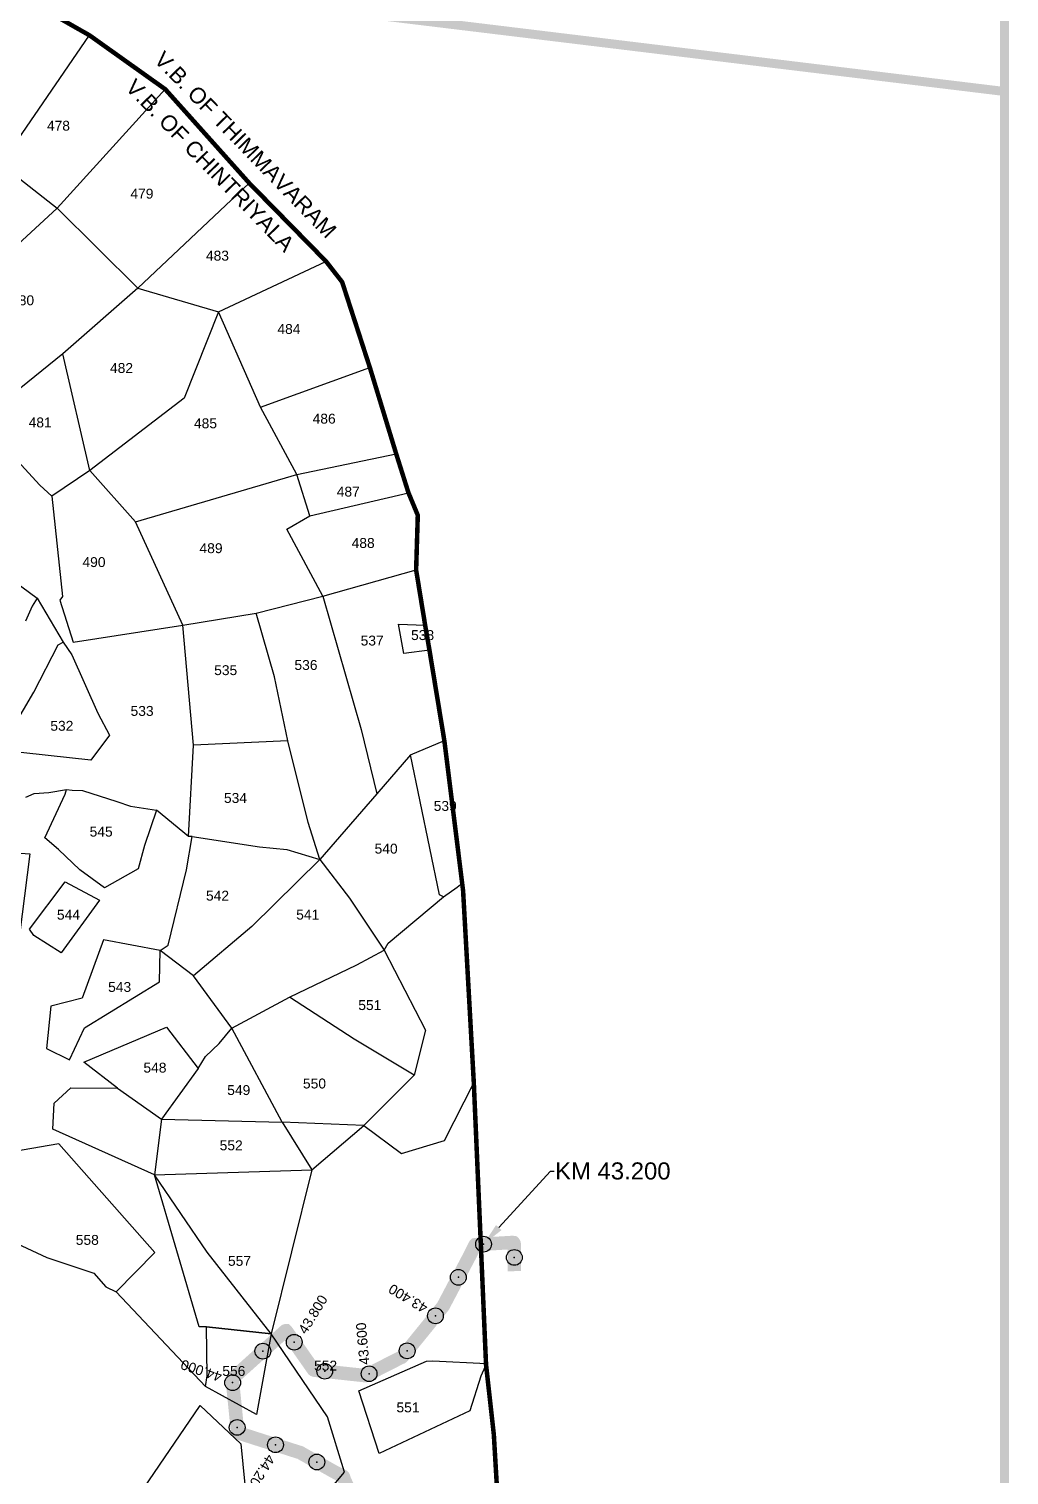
# Model space of a CAD drawing. Header units: millimetres. Extents: x 379815 to 388846, y 1837463 to 1848297.
# Drawn here: x 386550 to 388728, y 1841441 to 1844655 of the extents above; entities that cross this region are included whole.
import ezdxf
from ezdxf import colors
from ezdxf.entities.mleader import LeaderData, LeaderLine
from ezdxf.enums import TextEntityAlignment as Align
from ezdxf.math import Vec2, Vec3

# ---------------------------------------------------------------- set-up
doc = ezdxf.new("R2010")
doc.units = ezdxf.units.MM
doc.header["$PDMODE"] = 32
doc.header["$PDSIZE"] = 35
for name, color, linetype in [('BND', 6, 'Continuous'), ('DIMENSION', 1, 'Continuous'), ('FRL', 3, 'Continuous'), ('Plot', 2, 'Continuous'), ('points', 161, 'Continuous'), ('ROADS', 50, 'Continuous'), ('TEXT', 7, 'Continuous')]:
    doc.layers.add(name, color=color, linetype=linetype)
doc.styles.get("Standard").update_dxf_attribs({"font": 'arial.ttf'})

# ---------------------------------------------------------------- blocks, each defined once
blk = doc.blocks.new('CHITT')
at = {"layer": 'BND', "lineweight": 30, "const_width": 10}
blk.add_lwpolyline([(1540.6, 1485.7), (1642.9, 1427.5), (1811.4, 1307.5), (1997.7, 1099.2), (2168.5, 925.1), (2204.4, 879.1), (2265.9, 689.3), (2324.5, 497.2), (2351.8, 410.6), (2372.5, 360.7), (2368.8, 239.1), (2388.9, 116.1), (2398.4, 61), (2431.5, -140.2), (2473.2, -474.1), (2497, -901), (2524.2, -1527.7), (2541.5, -1683), (2575.4, -2259.5)], dxfattribs=at)
at = {"layer": 'Plot', "color": 0}
for points in [[(1069, 1447.5), (1161.4, 1364.7), (1201.6, 1319.8), (1295.8, 1234.1), (1367.7, 1180.6), (1446.9, 1141.1), (1571, 1043.4), (1750.6, 865.2), (1583.9, 719.6), (1400.3, 571), (1532.8, 427.6), (1559, 402.9), (1582.6, 179.9), (1577.2, 171.6), (1606.6, 78.5), (1850.5, 116.6), (2013.6, 143.1), (2161.8, 180.9), (2368.8, 239.1)], [(1446.9, 1141.1), (1642.9, 1427.5)], [(1571, 1043.4), (1811.4, 1307.5)], [(1750.6, 865.2), (1997.7, 1099.2)], [(1400.3, 571), (1331.1, 700.6), (1404.9, 890.8), (1571, 1043.4)], [(2104, 451.4), (2023.3, 600.9), (1929.4, 813.1), (2168.5, 925.1)], [(1750.6, 865.2), (1929.4, 813.1), (1853.5, 620.6), (1643.4, 460.2), (1559, 402.9)], [(2252.3, -995.5), (2070.8, -988.4), (1959, -779.5), (1873.7, -662.8), (1800.2, -606.5), (1673.7, -582.9), (1626.6, -712.4), (1556.9, -730.5), (1547.6, -824.2), (1598.7, -849.4), (1632.1, -778.8), (1798.5, -676.6), (1800.2, -606.5), (1817.9, -595.1), (1858.8, -427.2), (1871.4, -353.3), (1863.3, -353.2), (1873.9, -150.7), (1850.5, 116.6), (1745.1, 346), (1643.4, 460.2), (1583.9, 719.6)], [(2023.3, 600.9), (2265.9, 689.3)], [(1745.1, 346), (2104, 451.4), (2324.5, 497.2)], [(2132.8, 359.2), (2104, 451.4)], [(2161.8, 180.9), (2081.2, 329.7), (2132.8, 359.2), (2351.8, 410.6)], [(1180.8, 216.2), (1288, 277.2), (1371.6, 308.8), (1426.9, 249.9), (1526.6, 176.3), (1584.3, 78.6)], [(1526.6, 176.3), (1515.4, 158.8), (1500.9, 125)], [(1501.5, -265.8), (1520.1, -258.1), (1552.6, -255.5), (1591.6, -248.7), (1604.3, -250.5), (1627.4, -251.3), (1703.7, -275.2), (1734.2, -285.7), (1791.6, -294.6), (1765.4, -373.5), (1751.1, -425.1), (1676.4, -467.2), (1621.2, -427.1), (1574.1, -382.5), (1543.3, -356), (1588.6, -259.6), (1591.6, -248.7)], [(2161.8, 180.9), (2246.6, -115.2), (2281.7, -258.6)], [(1871.4, -353.3), (2020.5, -376.4), (2081.8, -382.3), (2154.5, -404.4), (2129, -322.2), (2083.9, -140.4), (2054, 1.5), (2013.6, 143.1)], [(2398.4, 61), (2341.8, 53.6), (2329.4, 118.5), (2388.9, 116.1)], [(1449.5, -162.3), (1455.5, -141.2), (1519.5, -32.3), (1573.1, 72.8), (1584.3, 78.6), (1603.8, 50.4), (1661.3, -78.9), (1687.7, -128), (1645.9, -183.7), (1449.5, -162.3)], [(2083.9, -140.4), (1873.9, -150.7)], [(2429.8, -487.2), (2421.1, -483.3), (2356.1, -171.7), (2431.5, -140.2)], [(2356.1, -171.7), (2281.7, -258.6), (2154.5, -404.4), (2220.8, -490.4), (2297.9, -606.2)], [(1863.3, -353.2), (1791.6, -294.6)], [(1424.5, -385.9), (1510.1, -391.9), (1481.1, -619.1), (1369.8, -559.7), (1348.2, -544.9), (1406.1, -422), (1424.5, -385.9)], [(2154.5, -404.4), (2003.6, -553.1), (1873.7, -662.8)], [(1588.7, -454.1), (1665.1, -494.5), (1580, -612), (1518.9, -573.3), (1509.3, -559.5), (1588.7, -454.1)], [(2297.9, -606.2), (2307, -590.5), (2429.8, -487.2), (2459.9, -465.6), (2471.1, -457.1)], [(1884.6, -868.9), (1900.4, -842.6), (1931.3, -813.6), (1959, -779.5), (2087.2, -710.8), (2237, -638.5), (2297.9, -606.2), (2389.8, -784), (2364.4, -883.9), (2252.3, -995.5)], [(2364.4, -883.9), (2231.2, -803.8), (2087.2, -710.8)], [(1705.2, -912.7), (1630.4, -854.8), (1813.9, -777.2), (1884.6, -868.9), (1803.1, -981.9), (2070.8, -988.4), (2137, -1094.2), (2252.3, -995.5), (2336.1, -1058.2), (2431.8, -1029.2), (2497, -901)], [(1900.4, -1575.7), (1904.3, -1552.5), (1902.8, -1442.9), (2047, -1458.7), (1904.6, -1277.3), (1787.6, -1105.2), (1561.6, -1003.5), (1564.3, -945.8), (1601.5, -912.2), (1705.2, -912.7), (1803.1, -981.9), (1787.6, -1105.2), (2137, -1094.2), (2047, -1458.7), (1902.8, -1442.9), (1886.3, -1443.3), (1787.6, -1105.2)], [(1660.5, -2194.4), (1792.8, -2006.6), (1707.8, -1883.5), (1889.2, -1618), (1979.4, -1703.4), (1993.6, -1846.3), (2122.2, -1870.4), (2209.7, -1766.2), (2172.1, -1643.6), (2047, -1458.7), (2013.9, -1638.4), (1900.4, -1575.7), (1702.3, -1365.1), (1788.3, -1278.2), (1575.1, -1036.8), (1286.6, -1085.9), (1274.1, -1168.9), (1305.8, -1186.8), (1346.2, -1194.8), (1548, -1289.3), (1652.9, -1324.2), (1679.2, -1354.5), (1702.3, -1365.1)], [(2241.5, -1585.3), (2391.5, -1519.6), (2406.1, -1519), (2525.5, -1524.7), (2512.5, -1552.9), (2488.2, -1630.1), (2286.6, -1724.8), (2241.5, -1585.3)]]:
    blk.add_lwpolyline(points, dxfattribs=at)
at = {"layer": 'DIMENSION', "color": 0}
for s, p in [('478', (1573.9, 1226.5)), ('479', (1759.4, 1075.5)), ('483', (1927.3, 937.7)), ('480', (1494.2, 838.5)), ('484', (2086.1, 774.7)), ('482', (1714.1, 688)), ('486', (2164.4, 575.4)), ('481', (1533.3, 567)), ('485', (1900.7, 565)), ('487', (2218, 413.2)), ('489', (1913, 287.5)), ('488', (2251.1, 299.1)), ('490', (1652.9, 256.6)), ('538', (2383.2, 94.3)), ('537', (2271.1, 82.2)), ('536', (2124, 27.9)), ('535', (1945.6, 16.4)), ('533', (1759.8, -74.2)), ('532', (1581.5, -107.3)), ('534', (1967.4, -267.7)), ('539', (2433.5, -285.4)), ('545', (1668.8, -342.5)), ('540', (2302.1, -380.3)), ('542', (1927.4, -484.9)), ('544', (1596.2, -527.3)), ('541', (2127.9, -527)), ('543', (1709.9, -687.8)), ('551', (2265.9, -728.1)), ('548', (1788.4, -867.1)), ('550', (2142.9, -902.4)), ('549', (1974.6, -917)), ('552', (1957.8, -1039.8)), ('558', (1638, -1250)), ('557', (1976.3, -1296.6)), ('556', (1963.7, -1541.3)), ('552', (2167.6, -1529.4)), ('551', (2350.7, -1622.3))]:
    blk.add_text(s, height=22, dxfattribs=at).set_placement(p, align=Align.MIDDLE_CENTER)

msp = doc.modelspace()

# ---------------------------------------------------------------- hatches: boundary and pattern name
h = msp.add_hatch()
h.set_pattern_fill('DASH,_O', color=4, scale=20, angle=45)
h.set_pattern_definition([(45, (0, 0), (7e-15, 89.8025612), [63.5, -63.5])])
edge = h.paths.add_edge_path()
edge.add_spline(control_points=[(388718.2, 1839990.7), (388580.2, 1839963.3), (388267.3, 1839901), (387855.9, 1839801.7), (387475.2, 1839575.2), (387094.4, 1839473.5), (386684, 1839375.2), (386279.4, 1839179.1), (385788, 1839251.2), (385390.9, 1839342.9), (385017, 1839397.5), (384652.2, 1839331.6), (384230.5, 1839388.5), (383818.2, 1839598.3), (383335.6, 1839935.9), (382998, 1840537.8), (382398, 1840891), (382107.7, 1841490.9), (381881.2, 1842059.9), (381643.3, 1842668), (381608.6, 1843256.1), (381578.5, 1843897.5), (381439.4, 1844549.9), (381141.9, 1844872.6), (380984.5, 1845004.8)], knot_values=[681.550287, 681.550287, 681.550287, 681.550287, 1104.733733, 1640.486126, 1936.19225, 2424.815522, 2811.604508, 3206.373083, 3741.717331, 4239.921726, 4445.074723, 4866.973381, 5341.050655, 5688.570558, 6248.458721, 7081.488613, 7695.659292, 8262.875186, 9023.485752, 9553.884751, 10205.221495, 10769.52233, 11500.583355, 12112.559309, 12112.559309, 12112.559309, 12112.559309], degree=3, periodic=0)
edge.add_line((380984.5, 1845004.8), (380984.5, 1842124.7))
edge.add_spline(control_points=[(380984.5, 1842124.7), (381142.4, 1841791.7), (381458.8, 1841292.9), (381860.8, 1840714.9), (382152.8, 1840264.9), (382705.8, 1839874.2), (383315.3, 1839408.2), (383832.9, 1839015.9), (384264, 1838837), (384786.2, 1838854.7), (385466.3, 1838780.9), (386121.3, 1838714.7), (386738.2, 1838841.7), (387360.1, 1838940.9), (388053.6, 1839115.2), (388508, 1839191.7), (388718.2, 1839227.2)], knot_values=[593.47484, 593.47484, 593.47484, 593.47484, 1699.853064, 2353.104729, 2713.64595, 3295.736963, 4352.3737, 5035.357019, 5228.200674, 5739.632747, 6566.226218, 7299.515557, 7688.053722, 8448.093622, 9190.633385, 9830.162664, 9830.162664, 9830.162664, 9830.162664], degree=3, periodic=0)
edge.add_line((388718.2, 1839227.2), (388718.2, 1839990.7))
h.paths.add_polyline_path([(385414.9, 1838929.9), (386324, 1838985.6), (386316.4, 1839109.5), (385407.3, 1839053.7)], flags=24)
h.paths.add_polyline_path([(381236.7, 1842193.4), (381742.9, 1841436.3), (381846.1, 1841505.3), (381339.8, 1842262.4)], flags=24)

# ---------------------------------------------------------------- linework, layer by layer
at = {"const_width": 20}
msp.add_lwpolyline([(380984.7, 1848286.5), (388718.2, 1848286.5), (388718.2, 1837472.9), (380984.7, 1837472.9)], close=True, dxfattribs=at)
at = {"color": 4}
for points, knots in [([(380984.5, 1845004.8), (381141.9, 1844872.6), (381439.4, 1844549.9), (381578.5, 1843897.5), (381608.6, 1843256.1), (381643.3, 1842668), (381881.2, 1842059.9), (382107.7, 1841490.9), (382398, 1840891), (382998, 1840537.8), (383335.6, 1839935.9), (383818.2, 1839598.3), (384230.5, 1839388.5), (384652.2, 1839331.6), (385017, 1839397.5), (385390.9, 1839342.9), (385788, 1839251.2), (386279.4, 1839179.1), (386684, 1839375.2), (387094.4, 1839473.5), (387475.2, 1839575.2), (387855.9, 1839801.7), (388267.3, 1839901), (388580.2, 1839963.3), (388718.2, 1839990.7)], [681.550287, 681.550287, 681.550287, 681.550287, 1293.526241, 2024.587266, 2588.888101, 3240.224844, 3770.623844, 4531.23441, 5098.450304, 5712.620983, 6545.650875, 7105.539038, 7453.058941, 7927.136215, 8349.034872, 8554.18787, 9052.392265, 9587.736513, 9982.505087, 10369.294074, 10857.917346, 11153.62347, 11689.375862, 12112.559309, 12112.559309, 12112.559309, 12112.559309]), ([(380984.5, 1842124.7), (381142.4, 1841791.7), (381458.8, 1841292.9), (381860.8, 1840714.9), (382152.8, 1840264.9), (382705.8, 1839874.2), (383315.3, 1839408.2), (383832.9, 1839015.9), (384264, 1838837), (384786.2, 1838854.7), (385466.3, 1838780.9), (386121.3, 1838714.7), (386738.2, 1838841.7), (387360.1, 1838940.9), (388053.6, 1839115.2), (388508, 1839191.7), (388718.2, 1839227.2)], [593.47484, 593.47484, 593.47484, 593.47484, 1699.853064, 2353.104729, 2713.64595, 3295.736963, 4352.3737, 5035.357019, 5228.200674, 5739.632747, 6566.226218, 7299.515557, 7688.053722, 8448.093622, 9190.633385, 9830.162664, 9830.162664, 9830.162664, 9830.162664])]:
    msp.add_open_spline(points, degree=3, knots=knots, dxfattribs=at)
at = {"layer": 'FRL', "color": 84, "const_width": 30}
msp.add_lwpolyline([(387273, 1841381.3), (387251.2, 1841430.2), (387249.6, 1841435), (387248.9, 1841436.5), (387247, 1841438.4), (387228.4, 1841448), (387156.1, 1841488.7), (387153.2, 1841490.5), (387151.5, 1841491.1), (387147.2, 1841492.3), (387129, 1841498.2), (387071.8, 1841516.3), (387018.8, 1841533.3), (387016.3, 1841533.9), (387014.7, 1841534.5), (387014.1, 1841535), (387013.7, 1841535.6), (387013.6, 1841536.4), (387013.6, 1841537.3), (387013.6, 1841538), (387002, 1841652.8), (387002.1, 1841653.6), (387002.4, 1841654.5), (387002.9, 1841655.4), (387003.4, 1841656.1), (387004.1, 1841656.9), (387119.3, 1841760.6), (387119.9, 1841761.1), (387120.5, 1841761.3), (387121.1, 1841761.3), (387121.6, 1841761.3), (387122, 1841760.9), (387122.5, 1841760.4), (387182.3, 1841675), (387182.9, 1841674.6), (387183.4, 1841674.2), (387184.1, 1841673.9), (387295.6, 1841661.9), (387296.7, 1841661.9), (387297.8, 1841661.9), (387299.3, 1841662.5), (387308.5, 1841667.2), (387376.8, 1841702), (387377.9, 1841702.4), (387379.1, 1841703.2), (387380.4, 1841704.3), (387440.3, 1841778), (387466.9, 1841811.5), (387467.9, 1841812.6), (387469, 1841814.1), (387470.6, 1841816.2), (387528.3, 1841925.8), (387541.2, 1841951.5), (387541.6, 1841952.1), (387542.2, 1841952.7), (387542.8, 1841952.8), (387544.6, 1841953), (387624.7, 1841957.7), (387626.8, 1841957.4), (387627.6, 1841956.5), (387628.2, 1841955.2), (387628.8, 1841951.9), (387628.6, 1841900.2), (387628.7, 1841893.9)], dxfattribs=at)
at = {"layer": 'points'}
for p in [(387560.4, 1841953.9), (387628.7, 1841924.4), (387504.3, 1841880.3), (387453.4, 1841794.6), (387139.6, 1841736), (387069.9, 1841716.1), (387390.6, 1841716.8), (387207.4, 1841671.4), (387306, 1841665.9), (387002.7, 1841646.1), (387012.7, 1841546.6), (387098, 1841508), (387189.8, 1841469.7)]:
    msp.add_point(p, dxfattribs=at)
at = {"layer": 'ROADS', "color": 40, "const_width": 20}
msp.add_lwpolyline([(385525.7, 1844885.1), (386255.5, 1844828.4), (387082.1, 1844714.7), (388718.2, 1844516)], dxfattribs=at)

# ---------------------------------------------------------------- block references
msp.add_blockref('CHITT', (385041.7, 1843213.4))

# ---------------------------------------------------------------- texts
at = {"layer": 'points', "color": 1}
for s, rotation, p in [('43.800', 58.5132, (387165.9, 1841752)), ('43.400', 148.8629, (387438.5, 1841818.2)), ('43.600', 95.1039, (387306.8, 1841686.9)), ('44.000', 161.3946, (386981.2, 1841668.1)), ('44.200', 238.4106, (387079.6, 1841488.9))]:
    msp.add_text(s, height=22, rotation=rotation, dxfattribs=at).set_placement(p)
at = {"layer": 'TEXT', "color": 6}
for s, p in [('V.B. OF THIMMAVARAM', (386825.9, 1844584.4)), ('V.B. OF CHINTRIYALA', (386762.3, 1844522.9))]:
    msp.add_text(s, height=35, rotation=314.123, dxfattribs=at).set_placement(p)

# ---------------------------------------------------------------- leaders
at = {"layer": 'TEXT', "color": 5}
ml = msp.add_multileader_mtext('Standard', dxfattribs=at)
ml.set_content('KM 43.200', color=5)
ml.set_leader_properties()
ml.build(insert=Vec2(0, 0))
ml.multileader.update_dxf_attribs({"arrow_head_size": 50})
ctx = ml.context
ctx.base_point, ctx.char_height, ctx.arrow_head_size, ctx.plane_origin = Vec3(387717.3, 1842116.3), 38, 50, Vec3(388020.7, 1841926.5)
notes = []
notes.append((ctx, [(0, (1, 1, 0), (387709.3, 1842116.3), (1, 0), 8, [(0, [(387560.4, 1841953.9)], 0, [])])]))
ctx.mtext.insert, ctx.mtext.flow_direction = Vec3(387719.3, 1842135.7), 5
for ctx, leaders in notes:
    for number, flags, end, landing, length, lines in leaders:
        leader = LeaderData()
        leader.index, (leader.has_last_leader_line, leader.has_dogleg_vector, leader.attachment_direction) = number, flags
        leader.last_leader_point, leader.dogleg_vector, leader.dogleg_length = Vec3(end), Vec3(landing), length
        for number, points, colour, breaks in lines:
            line = LeaderLine()
            line.index, line.vertices, line.color, line.breaks = number, Vec3.list(points), colors.encode_raw_color(colour), breaks
            leader.lines.append(line)
        ctx.leaders.append(leader)

doc.saveas('drawing.dxf')
